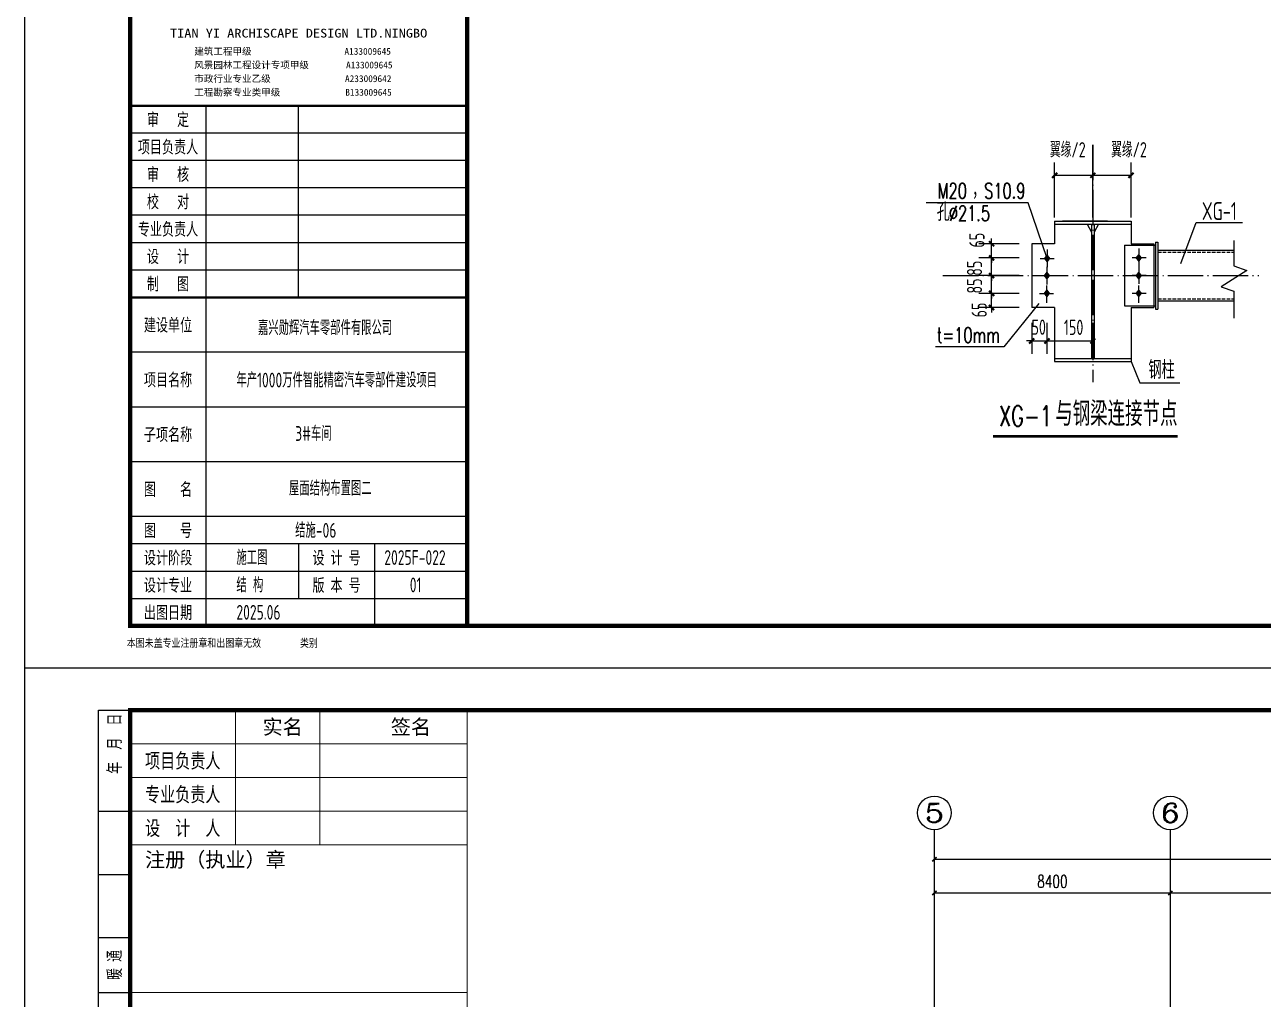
# Model space of a CAD drawing. Extents: x 712773 to 1022356, y -298958 to 209542.
# Drawn here: x 896206 to 940298, y -158652 to -123958 of the extents above; entities that cross this region are included whole.
import ezdxf
from ezdxf.enums import TextEntityAlignment as Align

# ---------------------------------------------------------------- set-up
doc = ezdxf.new("R2010")
doc.units = 0
doc.header["$LTSCALE"] = 500
doc.header["$MEASUREMENT"] = 0
for name, pattern in [('DASH', [0.35, 0.25, -0.1]), ('DOTE', [2.42, 2, -0.2, 0.02, -0.2]), ('GB_DOT3', [10.675, 8.4, -1.05, 0.175, -1.05])]:
    doc.linetypes.add(name, pattern=pattern)
doc.layers.get('0').update_dxf_attribs({"linetype": 'CONTINUOUS'})
doc.layers.get('DEFPOINTS').update_dxf_attribs({"linetype": 'CONTINUOUS'})
for name, color, linetype in [('1', 8, 'CONTINUOUS'), ('1000', 2, 'CONTINUOUS'), ('AXIS', 3, 'CONTINUOUS'), ('AXIS_TEXT', 7, 'CONTINUOUS'), ('DOTE', 1, 'DOTE'), ('PUB_DIM', 3, 'CONTINUOUS'), ('PUB_TEXT', 7, 'CONTINUOUS'), ('T-TK', 157, 'CONTINUOUS'), ('图层1', 165, 'CONTINUOUS'), ('建-尺寸', 135, 'CONTINUOUS'), ('次构', 7, 'CONTINUOUS'), ('照明平面标注层', 111, 'CONTINUOUS')]:
    doc.layers.add(name, color=color, linetype=linetype)
doc.layers.add('公-轴网', color=1, linetype='CONTINUOUS', lineweight=9)
doc.styles.add('_TCH_AXIS', font='COMPLEX', dxfattribs={"bigfont": 'GBCBIG'})
doc.styles.add('_TCH_DIM', font='SIMPLEX', dxfattribs={"bigfont": 'GBCBIG'})
doc.styles.add('_TCH_DIM_T3', font='SIMPLEX', dxfattribs={"width": 0.705882, "bigfont": 'GBCBIG'})
doc.styles.add('COMPLEX', font='COMPLEX')
doc.styles.add('TK1-TY', font='simhei.ttf')
doc.styles.add('TK2-TY', font='', dxfattribs={"width": 0.8})
doc.styles.add('TSSD_Dimension', font='Tssdeng.shx', dxfattribs={"width": 0.7, "bigfont": 'hztxt.shx'})
doc.styles.add('TSSD_Rein', font='tssdeng.shx', dxfattribs={"width": 0.7, "bigfont": 'hztxt.shx'})
doc.styles.add('图框JND-宋体', font='')
doc.styles.get('TK2-TY').set_extended_font_data('NSimSun')
doc.styles.get('图框JND-宋体').set_extended_font_data('SimSun')
doc.dimstyles.new('_TCH_ARCH&&150', dxfattribs={"dimtxt": 446.25, "dimasz": 150, "dimexe": 375, "dimexo": 450, "dimgap": 189.375, "dimtad": 1, "dimdec": 0, "dimzin": 0, "dimdsep": 46, "dimtxsty": '_TCH_DIM_T3', "dimblk": 'ARCHTICK', "dimcen": 0.09, "dimclrt": 7, "dimazin": 2, "dimtfac": 1, "dimtdec": 0, "dimtix": 1, "dimtmove": 2, "dimatfit": 3, "dimfxl": 0, "dimtolj": 1, "dimtzin": 0, "dimarcsym": 0})

# ---------------------------------------------------------------- blocks, each defined once
blk = doc.blocks.new('A1E图框')
blk.add_lwpolyline([(37300, -70757), (45300, -70757), (45300, -75307), (37300, -75307)], close=True)
at = {"layer": 'T-TK'}
for p, q in [((34800, -84100), (34800, -24700)), ((34800, -24700), (118900, -24700)), ((36550, -49600), (36550, -25700)), ((36550, -25700), (37300, -25700)), ((36550, -28100), (37300, -28100)), ((36550, -29600), (37300, -29600)), ((36550, -31100), (37300, -31100)), ((36550, -32400), (37300, -32400)), ((39100, -70757), (39100, -75307)), ((41300, -75307), (41300, -70757)), ((45300, -71407), (37300, -71407)), ((45300, -72057), (37300, -72057)), ((45300, -72707), (37300, -72707)), ((45300, -73357), (37300, -73357)), ((45300, -74007), (37300, -74007)), ((45300, -74657), (37300, -74657)), ((39100, -75307), (39100, -83107)), ((45300, -76607), (37300, -76607)), ((45300, -77907), (37300, -77907)), ((45300, -79207), (37300, -79207)), ((45300, -80507), (37300, -80507)), ((45300, -81157), (37300, -81157)), ((41300, -81157), (41300, -82457)), ((43100, -81157), (43100, -83107)), ((45300, -81807), (37300, -81807)), ((45300, -82457), (37300, -82457)), ((34800, -84100), (118900, -84100))]:
    blk.add_line(p, q, dxfattribs=at)
for points, const_width in [([(37300, -83100), (117900, -83100), (117900, -25700), (37300, -25700)], 100), ([(45300, -83100), (37300, -83100), (37300, -46400), (45300, -46400)], 100), ([(37300, -83100), (45300, -83100), (45300, -55400), (37300, -55400)], 60)]:
    blk.add_lwpolyline(points, close=True, dxfattribs=dict(at, const_width=const_width))
at = {"layer": 'T-TK', "const_width": 60}
for points in [[(45300, -70757), (37300, -70757)], [(45300, -75307), (37300, -75307)], [(45300, -75307), (37300, -75307)]]:
    blk.add_lwpolyline(points, dxfattribs=at)
at = {"layer": '图层1', "linetype": 'Continuous'}
for p in [(43800, -25700), (37300, -46400)]:
    blk.add_line(p, (37300, -25700), dxfattribs=at)
at = {"layer": '图层1', "linetype": 'Continuous', "const_width": 25}
for points in [[(39800, -25700), (39800, -28900)], [(41800, -25700), (41800, -28900)], [(45300, -25700), (45300, -46400)], [(45300, -26500), (37300, -26500)], [(45300, -27300), (37300, -27300)], [(45300, -28100), (37300, -28100)], [(45300, -28900), (37300, -28900)], [(45300, -32400), (37300, -32400)]]:
    blk.add_lwpolyline(points, dxfattribs=at)
at = {"layer": 'AXIS_TEXT', "style": 'TSSD_Dimension', "width": 0.7}
for s, p in [('嘉兴勋辉汽车零部件有限公司 ', (40335, -76200)), ('年产1000万件智能精密汽车零部件建设项目', (39823, -77442)), ('施工图', (39823, -81654)), ('2025F-022', (43334, -81654)), ('结 构 ', (39823, -82304)), ('01', (43938, -82304)), ('2025.06', (39823, -82954))]:
    blk.add_text(s, height=350, dxfattribs=at).set_placement(p)
at = {"layer": 'T-TK', "style": 'TK2-TY', "width": 0.7}
blk.add_text('年  月  日', height=300, rotation=90, dxfattribs=at).set_placement((37073, -27212))
blk.add_text('暖 通', height=300, rotation=90, dxfattribs=at).set_placement((36926, -31750), align=Align.MIDDLE_CENTER)
at = {"layer": 'T-TK'}
for s, height, style, width, p in [('TIAN YI ARCHISCAPE DESIGN LTD.NINGBO', 207.8, 'TK1-TY', 1.2, (41300, -69033)), ('审   定', 300, 'TK2-TY', 0.7, (38200, -71082)), ('项目负责人', 300, 'TK2-TY', 0.7, (38200, -71732)), ('审   核', 300, 'TK2-TY', 0.7, (38200, -72382)), ('校   对', 300, 'TK2-TY', 0.7, (38200, -73032)), ('专业负责人', 300, 'TK2-TY', 0.7, (38200, -73682)), ('设   计', 300, 'TK2-TY', 0.7, (38200, -74332)), ('制   图', 300, 'TK2-TY', 0.7, (38200, -74982)), ('建设单位', 300, 'TK2-TY', 0.7, (38200, -75957)), ('项目名称', 300, 'TK2-TY', 0.7, (38200, -77257)), ('子项名称', 300, 'TK2-TY', 0.7, (38200, -78557)), ('图    名', 300, 'TK2-TY', 0.7, (38200, -79857)), ('图    号', 300, 'TK2-TY', 0.7, (38200, -80832)), ('设计阶段', 300, 'TK2-TY', 0.7, (38200, -81482)), ('设 计 号', 300, 'TK2-TY', 0.7, (42200, -81483)), ('设计专业', 300, 'TK2-TY', 0.7, (38200, -82132)), ('版 本 号', 300, 'TK2-TY', 0.7, (42200, -82134)), ('出图日期', 300, 'TK2-TY', 0.7, (38200, -82782))]:
    blk.add_text(s, height=height, dxfattribs=dict(at, style=style, width=width)).set_placement(p, align=Align.MIDDLE_CENTER)
at = {"layer": 'T-TK', "style": 'TK1-TY'}
for s, p in [('建筑工程甲级                    A133009645', (38823, -69546)), ('风景园林工程设计专项甲级        A133009645', (38823, -69870)), ('市政行业专业乙级                A233009642', (38823, -70194)), ('工程勘察专业类甲级              B133009645', (38823, -70518))]:
    blk.add_text(s, height=162, dxfattribs=at).set_placement(p)
at = {"layer": 'T-TK', "style": 'TK2-TY', "width": 0.8}
for s, height, p in [('本图未盖专业注册章和出图章无效', 189.87, (37220, -83601)), ('类别', 189.9, (41332, -83601))]:
    blk.add_text(s, height=height, dxfattribs=at).set_placement(p)
at = {"layer": '图层1', "style": '图框JND-宋体'}
for s, p in [('实名', (40921, -26100)), ('签名', (43965, -26100))]:
    blk.add_text(s, height=350, dxfattribs=at).set_placement(p, align=Align.MIDDLE_CENTER)
at = {"layer": '图层1', "style": '图框JND-宋体', "width": 0.75}
for s, p in [('项目负责人', (38550, -26900)), ('专业负责人', (38550, -27700)), ('设  计  人', (38550, -28500))]:
    blk.add_text(s, height=350, dxfattribs=at).set_placement(p, align=Align.MIDDLE_CENTER)
at = {"layer": '图层1', "style": '图框JND-宋体'}
blk.add_text('注册（执业）章', height=350, dxfattribs=at).set_placement((37653, -29074), align=Align.TOP_LEFT)
blk = doc.blocks.new('_ArchTick')
at = {"color": 0, "linetype": 'ByBlock', "const_width": 0.4}
blk.add_lwpolyline([(-0.5, -0.5), (0.5, 0.5)], dxfattribs=at)
blk = doc.blocks.new('*D486')
at = {"layer": 'AXIS', "color": 0, "lineweight": -2, "transparency": 16777216}
for p, q in [((928591, -158167), (928591, -153292)), ((1004191, -158167), (1004191, -153292)), ((928591, -153667), (1004191, -153667))]:
    blk.add_line(p, q, dxfattribs=at)
at = {"layer": 'DEFPOINTS', "color": 0, "transparency": 16777216}
for p in [(1004191, -153667), (928591, -158617), (1004191, -158617)]:
    blk.add_point(p, dxfattribs=at)
at = {"layer": 'AXIS', "color": 0, "lineweight": -2, "transparency": 16777216, "xscale": 150, "yscale": 150, "zscale": 150, "rotation": 180}
blk.add_blockref('_ArchTick', (928591, -153667), dxfattribs=at)
at = {"layer": 'AXIS', "color": 0, "lineweight": -2, "transparency": 16777216, "xscale": 150, "yscale": 150, "zscale": 150}
blk.add_blockref('_ArchTick', (1004191, -153667), dxfattribs=at)
at = {"layer": 'AXIS', "color": 7, "transparency": 16777216, "insert": (966391, -153255), "char_height": 446.2, "attachment_point": 5, "style": '_TCH_DIM_T3'}
blk.add_mtext('\\A1;75600', dxfattribs=at)
blk = doc.blocks.new('*D487')
at = {"layer": 'AXIS', "color": 0, "lineweight": -2, "transparency": 16777216}
for p, q in [((928591, -158167), (928591, -154492)), ((936991, -158167), (936991, -154492)), ((928591, -154867), (936991, -154867))]:
    blk.add_line(p, q, dxfattribs=at)
at = {"layer": 'DEFPOINTS', "color": 0, "transparency": 16777216}
for p in [(936991, -154867), (928591, -158617), (936991, -158617)]:
    blk.add_point(p, dxfattribs=at)
at = {"layer": 'AXIS', "color": 0, "lineweight": -2, "transparency": 16777216, "xscale": 150, "yscale": 150, "zscale": 150, "rotation": 180}
blk.add_blockref('_ArchTick', (928591, -154867), dxfattribs=at)
at = {"layer": 'AXIS', "color": 0, "lineweight": -2, "transparency": 16777216, "xscale": 150, "yscale": 150, "zscale": 150}
blk.add_blockref('_ArchTick', (936991, -154867), dxfattribs=at)
at = {"layer": 'AXIS', "color": 7, "transparency": 16777216, "insert": (932791, -154455), "char_height": 446.2, "attachment_point": 5, "style": '_TCH_DIM_T3'}
blk.add_mtext('\\A1;8400', dxfattribs=at)
blk = doc.blocks.new('*D488')
at = {"layer": 'AXIS', "color": 0, "lineweight": -2, "transparency": 16777216}
for p, q in [((936991, -158167), (936991, -154492)), ((945391, -158167), (945391, -154492)), ((936991, -154867), (945391, -154867))]:
    blk.add_line(p, q, dxfattribs=at)
at = {"layer": 'DEFPOINTS', "color": 0, "transparency": 16777216}
for p in [(945391, -154867), (936991, -158617), (945391, -158617)]:
    blk.add_point(p, dxfattribs=at)
at = {"layer": 'AXIS', "color": 0, "lineweight": -2, "transparency": 16777216, "xscale": 150, "yscale": 150, "zscale": 150, "rotation": 180}
blk.add_blockref('_ArchTick', (936991, -154867), dxfattribs=at)
at = {"layer": 'AXIS', "color": 0, "lineweight": -2, "transparency": 16777216, "xscale": 150, "yscale": 150, "zscale": 150}
blk.add_blockref('_ArchTick', (945391, -154867), dxfattribs=at)
at = {"layer": 'AXIS', "color": 7, "transparency": 16777216, "insert": (941191, -154455), "char_height": 446.2, "attachment_point": 5, "style": '_TCH_DIM_T3'}
blk.add_mtext('\\A1;8400', dxfattribs=at)
blk = doc.blocks.new('_AXISO')
blk.add_circle((0, 0), 0.5)
at = {"layer": 'AXIS_TEXT', "style": 'COMPLEX', "width": 1.302083}
blk.add_attdef('A', text='', height=0.56, dxfattribs=at).set_placement((-0.25, -0.28), (0.25, -0.28), align=Align.FIT)

msp = doc.modelspace()

# ---------------------------------------------------------------- linework, layer by layer
at = {"color": 2, "linetype": 'Continuous', "ltscale": 50}
for p, q in [((932870.9, -130953.3), (932870.9, -131062.1)), ((932870.9, -130953.3), (935590.1, -130953.3)), ((932870.9, -131062.1), (935590.1, -131062.1)), ((934715, -130953.3), (933145.6, -130953.3)), ((934274, -131062.1), (934274, -135836.3)), ((935590.1, -130953.3), (935590.1, -131062.1)), ((932870.9, -135836.3), (932870.9, -135945.1)), ((932870.9, -135836.3), (935590.1, -135836.3)), ((932870.9, -135945.1), (935590.1, -135945.1)), ((935590.1, -135836.3), (935590.1, -135945.1))]:
    msp.add_line(p, q, dxfattribs=at)
at = {"color": 3, "linetype": 'ByBlock'}
for p, q in [((932870.9, -131062.1), (932870.9, -131753.3)), ((935590.1, -131062.1), (935590.1, -131753.3)), ((932870.9, -134023.7), (932870.9, -135836.3)), ((935590.1, -134023.7), (935590.1, -135836.3))]:
    msp.add_line(p, q, dxfattribs=at)
at = {"color": 3}
for p, q in [((932870.9, -131753.3), (932055.1, -131753.3)), ((932055.1, -131753.3), (932055.1, -134023.7)), ((935590.1, -131753.3), (936405.9, -131753.3)), ((936405.9, -131753.3), (936405.9, -134023.7)), ((936460.3, -131807.7), (936460.3, -133969.3)), ((932870.9, -134023.7), (932055.1, -134023.7)), ((935590.1, -134023.7), (936405.9, -134023.7))]:
    msp.add_line(p, q, dxfattribs=at)
at = {"color": 2, "linetype": 'ByBlock', "lineweight": -2}
for p, q in [((935359.7, -131807.7), (935359.7, -133969.3)), ((935359.7, -131807.7), (936460.3, -131807.7)), ((936460.3, -131698.9), (936547.3, -131698.9)), ((936460.3, -131698.9), (936460.3, -134078)), ((936547.3, -131698.9), (936547.3, -134078)), ((935359.7, -133969.3), (936460.3, -133969.3)), ((936460.3, -134078), (936547.3, -134078))]:
    msp.add_line(p, q, dxfattribs=at)
at = {"color": 253}
for p, q in [((932605.8, -131960.4), (932605.8, -132591.4)), ((936125.2, -132256.5), (935634.7, -132256.5)), ((935864.1, -131923.6), (935864.1, -132554.6)), ((932360.6, -132275.9), (932851.1, -132275.9)), ((932596.9, -132573), (932596.9, -133204)), ((935864.1, -132555.6), (935864.1, -133186.6)), ((932351.6, -132888.5), (932842.1, -132888.5)), ((936125.2, -132888.5), (935634.7, -132888.5)), ((932335.8, -133520.4), (932826.3, -133520.4)), ((932596.9, -133853.3), (932596.9, -133241.6)), ((936125.2, -133520.4), (935634.7, -133520.4)), ((935864.1, -133853.3), (935864.1, -133241.6))]:
    msp.add_line(p, q, dxfattribs=at)
at = {"color": 150}
for p, q in [((936547.3, -131987.1), (939256.2, -131987.1)), ((936547.3, -133789.8), (939256.2, -133789.8))]:
    msp.add_line(p, q, dxfattribs=at)
at = {"color": 150, "linetype": 'DASH'}
for p, q in [((936547.3, -132056), (939256.2, -132056)), ((936547.3, -133720.9), (939256.2, -133720.9))]:
    msp.add_line(p, q, dxfattribs=at)
msp.add_line((934230.5, -134718.7), (934230.5, -135764.4))
at = {"const_width": 90.6}
msp.add_lwpolyline([(930679.7, -138612.6), (937251.7, -138612.6)], dxfattribs=at)
for points in [[(932604.3, -132119.4, 2096.6), (932725.4, -132276.8, 2096.6), (932483.1, -132276.8, 2096.6), (932604.3, -132434.3, 2096.6)], [(935865.7, -132100, 2096.6), (935744.6, -132257.5, 2096.6), (935986.9, -132257.5, 2096.6), (935865.7, -132415, 2096.6)], [(932595.3, -132731.9, 2096.6), (932716.4, -132889.4, 2096.6), (932474.1, -132889.4, 2096.6), (932595.3, -133046.9, 2096.6)], [(935865.7, -132731.9, 2096.6), (935744.6, -132889.4, 2096.6), (935986.9, -132889.4, 2096.6), (935865.7, -133046.9, 2096.6)], [(932595.3, -133676.9, 2096.6), (932716.4, -133519.5, 2096.6), (932474.1, -133519.5, 2096.6), (932595.3, -133362, 2096.6)], [(935865.7, -133676.9, 2096.6), (935744.6, -133519.5, 2096.6), (935986.9, -133519.5, 2096.6), (935865.7, -133362, 2096.6)]]:
    msp.add_solid(points)
at = {"layer": '1', "lineweight": -2}
msp.add_line((934187, -131062.1), (934187, -135836.3), dxfattribs=at)
at = {"layer": '1000'}
for p, q in [((934025.3, -131062.1), (934187, -131336.4)), ((934435.7, -131062.1), (934274, -131336.4))]:
    msp.add_line(p, q, dxfattribs=at)
at = {"layer": 'AXIS'}
for p, q in [((928591.1, -158617), (928591.1, -152617)), ((936991.1, -158617), (936991.1, -152617))]:
    msp.add_line(p, q, dxfattribs=at)
at = {"layer": 'DOTE'}
for p, q in [((928591.1, -199417), (928591.1, -158617)), ((936991.1, -199417), (936991.1, -158617))]:
    msp.add_line(p, q, dxfattribs=at)
at = {"layer": 'PUB_DIM'}
for p, q in [((934230.5, -130627), (934230.5, -128236.7)), ((934230.5, -130627), (934230.5, -128236.7)), ((932870.9, -130816.8), (932870.9, -128865.4)), ((934230.5, -130816.8), (934230.5, -128865.4)), ((934230.5, -130816.8), (934230.5, -128865.4)), ((935590.1, -130816.8), (935590.1, -128865.4)), ((932870.9, -129318.7), (934230.5, -129318.7)), ((934230.5, -129318.7), (935590.1, -129318.7)), ((934749, -130953.3), (933281.8, -130953.3)), ((931613.5, -131753.3), (930173.2, -131753.3)), ((930626.4, -131753.3), (930626.4, -131572)), ((930626.4, -132256.5), (930626.4, -131753.3)), ((931613.5, -132256.5), (930173.2, -132256.5)), ((931613.5, -132256.5), (930173.2, -132256.5)), ((930626.4, -132256.5), (930626.4, -132075.3)), ((930626.4, -132256.5), (930626.4, -132437.8)), ((930626.4, -133520.4), (930626.4, -132256.5)), ((930626.4, -132888.5), (930626.4, -132707.2)), ((931613.5, -132888.5), (930173.2, -132888.5)), ((931613.5, -132888.5), (930173.2, -132888.5)), ((930626.4, -132888.5), (930626.4, -133069.7)), ((931613.5, -133520.4), (930173.2, -133520.4)), ((931613.5, -133520.4), (930173.2, -133520.4)), ((930626.4, -133520.4), (930626.4, -133339.1)), ((930626.4, -134023.7), (930626.4, -133520.4)), ((930626.4, -133520.4), (930626.4, -133701.7)), ((931613.5, -134023.7), (930173.2, -134023.7)), ((930626.4, -134023.7), (930626.4, -134204.9)), ((932055.1, -134567.5), (932055.1, -135669.2)), ((932596.9, -134567.5), (932596.9, -135669.2)), ((932596.9, -134567.5), (932596.9, -135669.2)), ((934230.5, -134567.5), (934230.5, -135669.2)), ((932055.1, -135216), (931873.8, -135216)), ((932055.1, -135216), (932596.9, -135216)), ((932596.9, -135216), (932778.1, -135216)), ((932596.9, -135216), (934230.5, -135216))]:
    msp.add_line(p, q, dxfattribs=at)
at = {"layer": 'PUB_TEXT'}
for p, q in [((931925.2, -130296.3), (928295, -130296.3)), ((932605.8, -132275.9), (931925.2, -130296.3)), ((937359.2, -132459.5), (937912.7, -130992.7)), ((937912.7, -130992.7), (939559.8, -130992.7)), ((935590.1, -135945.1), (935901.2, -136703.3)), ((935901.2, -136703.3), (937324.1, -136703.3))]:
    msp.add_line(p, q, dxfattribs=at)
at = {"layer": '公-轴网', "linetype": 'GB_DOT3', "ltscale": 0.3}
for p, q in [((934230.5, -128236.7), (934230.5, -136685.3)), ((928895.2, -132888.5), (940141.2, -132888.5))]:
    msp.add_line(p, q, dxfattribs=at)
at = {"layer": '建-尺寸'}
for p, q in [((939256.2, -131633.6), (939256.2, -132536.3)), ((939713.1, -132702.5), (938799.4, -133284.9)), ((939256.2, -132536.3), (939713.1, -132702.5)), ((938799.4, -133284.9), (939256.2, -133447)), ((939256.2, -133447), (939256.2, -134403.6))]:
    msp.add_line(p, q, dxfattribs=at)
at = {"layer": '次构'}
msp.add_lwpolyline([(932308, -133883.9), (931064.1, -135423.1), (928626.4, -135423.1)], dxfattribs=at)

# ---------------------------------------------------------------- block references
at = {"layer": 'AXIS'}
ref = msp.add_blockref('_AXISO', (928591.1, -152017), dxfattribs=dict(at, xscale=1200, yscale=1200, zscale=1200))
ref.add_attrib('A', '5', dxfattribs={"layer": 'AXIS_TEXT', "height": 678.8, "style": '_TCH_AXIS', "width": 1.875}).set_placement((928251.7, -152356.4), (928930.5, -152356.4), align=Align.FIT)
ref = msp.add_blockref('_AXISO', (936991.1, -152017), dxfattribs=dict(at, xscale=1200, yscale=1200, zscale=1200))
ref.add_attrib('A', '6', dxfattribs={"layer": 'AXIS_TEXT', "height": 678.8, "style": '_TCH_AXIS', "width": 1.875}).set_placement((936651.7, -152356.4), (937330.5, -152356.4), align=Align.FIT)
at = {"layer": 'PUB_DIM'}
for p, xscale, yscale, zscale, rotation in [((932870.9, -129318.7), 181.2842869624458, 181.2842869624458, 181.2842869624458, 180), ((934230.5, -129318.7), 181.2842869624458, 181.2842869624458, 181.2842869624458, 180), ((930626.4, -131753.3), 181.2842869620267, 181.2842869620267, 181.2842869620267, 270), ((930626.4, -132256.5), 181.2842869620267, 181.2842869620267, 181.2842869620267, 90), ((930626.4, -132256.5), 181.2842869620267, 181.2842869620267, 181.2842869620267, 270), ((930626.4, -132888.5), 181.2842869620267, 181.2842869620267, 181.2842869620267, 90), ((930626.4, -132888.5), 181.2842869620267, 181.2842869620267, 181.2842869620267, 270), ((930626.4, -133520.4), 181.2842869620267, 181.2842869620267, 181.2842869620267, 270), ((930626.4, -133520.4), 181.2842869620267, 181.2842869620267, 181.2842869620267, 90), ((930626.4, -134023.7), 181.2842869620267, 181.2842869620267, 181.2842869620267, 90), ((932596.9, -135216), 181.2842869624458, 181.2842869624458, 181.2842869624458, 180), ((932596.9, -135216), 181.2842869624458, 181.2842869624458, 181.2842869624458, 180)]:
    msp.add_blockref('_ArchTick', p, dxfattribs=dict(at, xscale=xscale, yscale=yscale, zscale=zscale, rotation=rotation))
at = {"layer": 'PUB_DIM', "xscale": 181.2842869624458, "yscale": 181.2842869624458, "zscale": 181.2842869624458}
for p in [(934230.5, -129318.7), (935590.1, -129318.7), (932055.1, -135216), (934230.5, -135216)]:
    msp.add_blockref('_ArchTick', p, dxfattribs=at)
at = {"layer": '照明平面标注层', "xscale": 1.5, "yscale": 1.5, "zscale": 1.5}
for p in [(844005.8, -20707.5), (844005.8, -109807.5)]:
    msp.add_blockref('A1E图框', p, dxfattribs=at)

# ---------------------------------------------------------------- texts
at = {"layer": 'AXIS_TEXT', "style": 'TSSD_Dimension', "width": 0.7}
for s, p in [('3#车间', (905833.5, -138773.4)), ('屋面结构布置图二', (905613.6, -140723.4)), ('结施-06', (905833.5, -142220.2))]:
    msp.add_text(s, height=525, dxfattribs=at).set_placement(p)
at = {"layer": 'PUB_DIM', "color": 7, "char_height": 543.85, "attachment_point": 5, "style": 'TSSD_Rein'}
for s, insert in [('\\A1;翼缘/2', (933341.2, -128408.8)), ('\\A1;翼缘/2', (935520.7, -128408.8)), ('\\A1;50', (932303.8, -134724.8)), ('\\A1;150', (933545.4, -134730.7))]:
    msp.add_mtext(s, dxfattribs=dict(at, insert=insert))
at = {"layer": 'PUB_DIM', "color": 7, "char_height": 543.85, "attachment_point": 5, "rotation": 90, "style": 'TSSD_Rein'}
for s, insert in [('\\A1;65', (930104.6, -131627.5)), ('\\A1;85', (930018.5, -132627.3)), ('\\A1;85', (930018.5, -133259.2)), ('\\A1;65', (930185.3, -134114.7))]:
    msp.add_mtext(s, dxfattribs=dict(at, insert=insert))
at = {"layer": 'PUB_TEXT'}
for s, height, style, width, p in [('M20', 539.32, '_TCH_DIM', 0.705882, (928701.3, -130140.9)), ('S10.9', 539.32, '_TCH_DIM', 0.705882, (930363.5, -130140.9)), ('%%C21.5', 539.32, '_TCH_DIM', 0.705882, (929105.6, -130940.6)), ('XG-1', 634.5, 'TSSD_Rein', 0.7, (938114.4, -130906.5)), ('t=10mm', 539.32, '_TCH_DIM', 0.705882, (928675.1, -135277))]:
    msp.add_text(s, height=height, dxfattribs=dict(at, style=style, width=width)).set_placement(p)
at = {"layer": 'PUB_TEXT', "style": '_TCH_DIM'}
for s, height, p in [('，', 648, (929931.5, -130140.9)), ('孔', 648, (928673.6, -130940.6)), ('钢柱', 647.99, (936211.9, -136567.8))]:
    msp.add_text(s, height=height, dxfattribs=at).set_placement(p)
at = {"layer": 'PUB_TEXT', "color": 7, "style": '_TCH_DIM', "width": 0.705882}
msp.add_text('XG-1', height=719.09, dxfattribs=at).set_placement((930885.2, -138243.9))
at = {"layer": 'PUB_TEXT', "color": 7, "style": '_TCH_DIM'}
msp.add_text('与钢梁连接节点', height=863.99, dxfattribs=at).set_placement((932891.4, -138243.9))

# ---------------------------------------------------------------- dimensions: what is measured, and where the dimension line sits
at = {"layer": 'AXIS'}
for p1, p2, distance, picture, middle in [((928591.1, -158617), (1004191.1, -158617), 4950, '*D486', (966391.1, -153254.5)), ((928591.1, -158617), (936991.1, -158617), 3750, '*D487', (932791.1, -154454.5)), ((936991.1, -158617), (945391.1, -158617), 3750, '*D488', (941191.1, -154454.5))]:
    dim = msp.add_aligned_dim(p1=p1, p2=p2, distance=distance, dimstyle='_TCH_ARCH&&150', dxfattribs=at)
    dim.commit()
    dim.dimension.update_dxf_attribs({"geometry": picture, "text_midpoint": middle})

doc.saveas('drawing.dxf')
